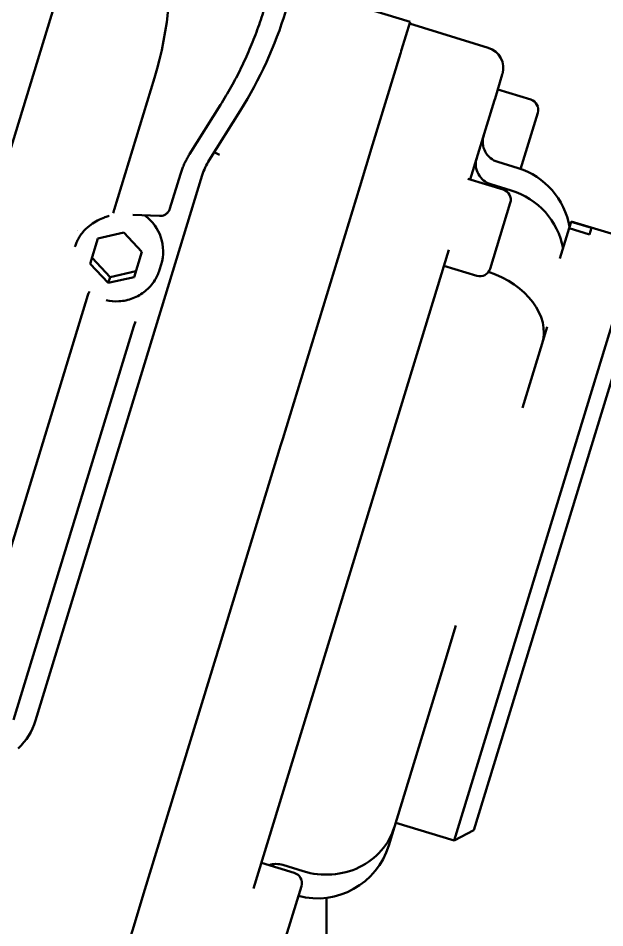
# Model space of a CAD drawing. Header units: inches. Extents: x 11 to 1621, y 11 to 1332.
# Drawn here: x 1304.642 to 1306.817, y 345.73 to 349.103 of the extents above; entities that cross this region are included whole.
import ezdxf

# ---------------------------------------------------------------- set-up
doc = ezdxf.new("R2010")
doc.units = ezdxf.units.IN
doc.header["$LTSCALE"] = 48
doc.header["$MEASUREMENT"] = 0
doc.layers.add('Visible (ANSI)', color=7, linetype='Continuous', lineweight=50)

msp = doc.modelspace()

# ---------------------------------------------------------------- linework, layer by layer
at = {"layer": 'Visible (ANSI)'}
for p, q in [((1304.228754, 347.359897), (1304.974211, 349.798176)), ((1305.691031, 349.21223), (1306.095276, 349.08864)), ((1306.095276, 349.08864), (1306.06363, 348.985131)), ((1306.38517, 348.993246), (1306.093384, 349.082454)), ((1305.95579, 348.632405), (1306.059539, 348.97175)), ((1306.060333, 348.974349), (1306.059539, 348.97175)), ((1306.062383, 348.981055), (1306.060333, 348.974349)), ((1306.062383, 348.981055), (1306.06363, 348.985131)), ((1305.146862, 348.881659), (1304.997188, 348.392098)), ((1306.437153, 348.893959), (1306.410036, 348.805264)), ((1306.437153, 348.893959), (1306.437448, 348.894925)), ((1306.420113, 348.838225), (1306.542475, 348.800815)), ((1306.408001, 348.798608), (1306.318127, 348.504643)), ((1306.408001, 348.798608), (1306.410036, 348.805264)), ((1305.392118, 348.780989), (1305.277166, 348.597907)), ((1305.350038, 348.576083), (1305.46499, 348.759165)), ((1306.568614, 348.751655), (1306.504915, 348.543302)), ((1305.95579, 348.632405), (1305.908308, 348.477097)), ((1305.908308, 348.477097), (1305.95579, 348.632405)), ((1306.495554, 348.546349), (1306.420254, 348.569371)), ((1304.70624, 346.497844), (1305.324618, 348.52047)), ((1305.204489, 348.396861), (1305.243309, 348.523834)), ((1306.30882, 348.507489), (1306.440489, 348.467234)), ((1305.908308, 348.477097), (1305.622701, 347.542919)), ((1306.470238, 348.463545), (1306.394938, 348.486566)), ((1306.466628, 348.418073), (1306.391809, 348.173349)), ((1305.165471, 348.369182), (1305.066819, 348.372839)), ((1306.650503, 348.211553), (1306.684709, 348.323439)), ((1306.692222, 348.34801), (1306.684709, 348.323439)), ((1306.760009, 348.300418), (1306.684709, 348.323439)), ((1306.692222, 348.34801), (1306.692582, 348.349188)), ((1306.692222, 348.34801), (1306.767521, 348.324989)), ((1306.937305, 348.274368), (1306.692582, 348.349188)), ((1306.760009, 348.300418), (1306.767521, 348.324989)), ((1304.937245, 348.285588), (1305.033025, 348.307326)), ((1305.033025, 348.307326), (1305.100273, 348.235745)), ((1304.908714, 348.192268), (1304.937245, 348.285588)), ((1306.258174, 346.053031), (1306.937305, 348.274368)), ((1305.100273, 348.235745), (1305.071743, 348.142426)), ((1306.238468, 348.244089), (1305.987312, 347.422595)), ((1304.975963, 348.120687), (1304.908714, 348.192268)), ((1304.982724, 348.142802), (1304.915476, 348.214383)), ((1305.172018, 348.189658), (1305.166008, 348.170001)), ((1306.331915, 346.092239), (1306.976514, 348.200628)), ((1305.078504, 348.16454), (1304.982724, 348.142802)), ((1306.220286, 348.18462), (1306.342648, 348.14721)), ((1304.975963, 348.120687), (1304.982724, 348.142802)), ((1305.071743, 348.142426), (1304.975963, 348.120687)), ((1304.900353, 348.075362), (1304.497988, 346.759286)), ((1304.62493, 346.501208), (1305.071052, 347.960406)), ((1305.071052, 347.960406), (1305.076311, 347.977606)), ((1306.603966, 347.958347), (1306.584913, 347.896025)), ((1306.584913, 347.896025), (1306.511918, 347.657271)), ((1305.614858, 347.517264), (1305.611096, 347.504961)), ((1305.614858, 347.517264), (1305.620502, 347.535724)), ((1305.620502, 347.535724), (1305.622701, 347.542919)), ((1305.385475, 346.766987), (1305.611096, 347.504961)), ((1305.749957, 346.646241), (1305.987312, 347.422595)), ((1306.226461, 346.723582), (1306.265226, 346.850376)), ((1305.374557, 346.731275), (1305.376621, 346.738028)), ((1305.376621, 346.738028), (1305.381915, 346.755343)), ((1305.385475, 346.766987), (1305.381915, 346.755343)), ((1305.374557, 346.731275), (1305.106674, 345.855071)), ((1306.226461, 346.723582), (1306.036984, 346.103832)), ((1305.749957, 346.646241), (1305.514387, 345.875727)), ((1306.036984, 346.103832), (1306.016077, 346.035448)), ((1306.258174, 346.053031), (1306.041688, 346.119217)), ((1306.331915, 346.092239), (1306.258174, 346.053031)), ((1305.543466, 345.970839), (1305.665828, 345.93343)), ((1305.698599, 345.939628), (1305.6233, 345.962649)), ((1305.691967, 345.884269), (1305.617147, 345.639545)), ((1305.106674, 345.855071), (1305.07024, 345.735899)), ((1305.07024, 345.735899), (1305.106674, 345.855071)), ((1305.785609, 333.525229), (1305.785609, 345.840782)), ((1305.03936, 345.634895), (1305.07024, 345.735899))]:
    msp.add_line(p, q, dxfattribs=at)
for centre, radius, start, end in [((1306.362149, 348.917947), 0.07874, 343, 73), ((1306.530965, 348.763165), 0.03937, 343.000202, 73), ((1306.428978, 348.429584), 0.03937, 343.000202, 73), ((1306.354159, 348.18486), 0.03937, 253, 342.999798), ((1305.654317, 345.89578), 0.03937, 343.000202, 73)]:
    msp.add_arc(centre, radius, start, end, dxfattribs=at)
for centre, major_axis, ratio, start_param, end_param in [((1303.82912, 349.284533), (1.317743, -0.402874), 0.99144486, 0, 0.82163978), ((1304.128462, 349.590349), (1.505992, -0.460428), 0.99144486, 6.02138592, 6.54498469), ((1306.443439, 348.645204), (-0.023185, -0.075833), 0.99295987, 4.71238898, 6.28318531), ((1305.390061, 348.599865), (-0.036164, 0.016357), 0.10574538, 0.98555246, 1.58441199), ((1305.550517, 348.451405), (-0.225899, 0.069064), 0.99144486, 6.02138592, 6.28318531), ((1306.417403, 348.560044), (-0.0753, 0.023021), 0.97579968, 0, 1.57079633), ((1306.414408, 348.280932), (-0.081146, -0.265417), 0.99295987, 2.03794244, 3.14159265), ((1306.391613, 348.206374), (0.263549, -0.080575), 0.97579968, 0.46714611, 1.57079633), ((1305.012006, 348.238578), (0.160012, -0.04892), 0.99144486, 0, 1.22415952), ((1305.012006, 348.238578), (-0.160012, 0.04892), 0.99144486, 6.10942715, 6.10944288), ((1306.321364, 347.9766), (0.263549, -0.080575), 0.71268355, 0, 1.54237138), ((1304.480341, 346.566908), (0.225899, -0.069064), 0.99144486, 5.75958653, 6.28318531), ((1305.773436, 346.184407), (0.263549, -0.080575), 0.92878331, 4.71238898, 6.28318531), ((1305.752529, 346.116023), (-0.081146, -0.265417), 0.99295987, 0.03572188, 1.57079633), ((1305.601918, 345.892712), (0.0753, -0.023021), 0.92878331, 1.57079633, 2.23413721)]:
    msp.add_ellipse(centre, major_axis=major_axis, ratio=ratio, start_param=start_param, end_param=end_param, dxfattribs=at)
for points, knots in [([(1305.392118, 348.780989), (1305.405895, 348.802931), (1305.419091, 348.825234), (1305.444287, 348.8705), (1305.456286, 348.893464), (1305.479055, 348.93999), (1305.489824, 348.963551), (1305.510104, 349.011208), (1305.519614, 349.035303), (1305.537349, 349.083961), (1305.545573, 349.108523), (1305.553144, 349.133285)], [1.308996939, 1.308996939, 1.308996939, 1.308996939, 1.361356817, 1.361356817, 1.413716694, 1.413716694, 1.466076572, 1.466076572, 1.518436449, 1.518436449, 1.570796327, 1.570796327, 1.570796327, 1.570796327]), ([(1305.277166, 348.597907), (1305.27427, 348.593293), (1305.271495, 348.588604), (1305.266197, 348.579086), (1305.263674, 348.574257), (1305.258886, 348.564475), (1305.256622, 348.559521), (1305.252358, 348.549501), (1305.250359, 348.544435), (1305.24663, 348.534204), (1305.244901, 348.52904), (1305.243309, 348.523834)], [4.450589593, 4.450589593, 4.450589593, 4.450589593, 4.50294947, 4.50294947, 4.555309348, 4.555309348, 4.607669225, 4.607669225, 4.660029103, 4.660029103, 4.71238898, 4.71238898, 4.71238898, 4.71238898]), ([(1304.997188, 348.392098), (1304.996954, 348.391329), (1304.996735, 348.390561), (1304.996095, 348.388118), (1304.995752, 348.386486), (1304.995508, 348.384947)], [-0.2418083512, -0.2418083512, -0.2418083512, -0.2418083512, -0.2356154016, -0.2356154016, -0.2220018666, -0.2220018666, -0.2220018666, -0.2220018666]), ([(1305.165471, 348.369182), (1305.168891, 348.369056), (1305.172328, 348.369376), (1305.179007, 348.370892), (1305.182249, 348.372088), (1305.188317, 348.375281), (1305.191142, 348.377277), (1305.19618, 348.38194), (1305.198391, 348.384605), (1305.202044, 348.390423), (1305.203485, 348.393575), (1305.204489, 348.396861)], [0.26179939, 0.26179939, 0.26179939, 0.26179939, 0.52359878, 0.52359878, 0.78539816, 0.78539816, 1.04719755, 1.04719755, 1.30899694, 1.30899694, 1.57079633, 1.57079633, 1.57079633, 1.57079633]), ([(1304.979365, 348.370517), (1304.976845, 348.369543), (1304.97413, 348.368536), (1304.966435, 348.365654), (1304.961037, 348.363616), (1304.947274, 348.35787), (1304.938364, 348.353715), (1304.921424, 348.344061), (1304.913207, 348.338597), (1304.896785, 348.325485), (1304.888596, 348.317511), (1304.877533, 348.304179), (1304.873901, 348.299246), (1304.870581, 348.294134)], [0.052568597, 0.052568597, 0.052568597, 0.052568597, 0.088497796, 0.088497796, 0.146781457, 0.146781457, 0.22687721, 0.22687721, 0.301327294, 0.301327294, 0.387170313, 0.387170313, 0.43408064, 0.43408064, 0.43408064, 0.43408064]), ([(1304.995508, 348.384945), (1304.995218, 348.383116), (1304.994735, 348.381491), (1304.99405, 348.379992), (1304.994002, 348.379892), (1304.993955, 348.379793)], [0.000006708, 0.000006708, 0.000006708, 0.000006708, 0.0160967128, 0.0160967128, 0.0172640248, 0.0172640248, 0.0172640248, 0.0172640248]), ([(1304.870581, 348.294134), (1304.869013, 348.291719), (1304.867512, 348.289261), (1304.86465, 348.284264), (1304.863289, 348.281726), (1304.860711, 348.276579), (1304.859494, 348.27397), (1304.857208, 348.268688), (1304.856139, 348.266016), (1304.854152, 348.260615), (1304.853234, 348.257887), (1304.852392, 348.255135)], [4.435361612, 4.435361612, 4.435361612, 4.435361612, 4.490767086, 4.490767086, 4.546172559, 4.546172559, 4.601578033, 4.601578033, 4.656983507, 4.656983507, 4.71238898, 4.71238898, 4.71238898, 4.71238898]), ([(1304.967839, 348.057127), (1304.983248, 348.053479), (1304.999173, 348.052019), (1305.032816, 348.053697), (1305.050499, 348.057452), (1305.083748, 348.07032), (1305.099313, 348.079422), (1305.126736, 348.102046), (1305.138599, 348.115554), (1305.155709, 348.142866), (1305.161774, 348.156153), (1305.166008, 348.170001)], [6.34798948, 6.34798948, 6.34798948, 6.34798948, 6.63247646, 6.63247646, 6.95334905, 6.95334905, 7.27361998, 7.27361998, 7.59317452, 7.59317452, 7.85398163, 7.85398163, 7.85398163, 7.85398163]), ([(1304.903062, 348.082581), (1304.903681, 348.083963), (1304.904165, 348.08535), (1304.904675, 348.087338), (1304.904805, 348.08795), (1304.904909, 348.088555)], [-0.06502151, -0.06502151, -0.06502151, -0.06502151, -0.0530980646, -0.0530980646, -0.0476987148, -0.0476987148, -0.0476987148, -0.0476987148])]:
    msp.add_open_spline(points, degree=3, knots=knots, dxfattribs=at)
msp.add_open_spline([(1304.903062, 348.082581), (1304.902029, 348.080279), (1304.901107, 348.07783), (1304.900353, 348.075362)], degree=3, dxfattribs=at)

doc.saveas('drawing.dxf')
